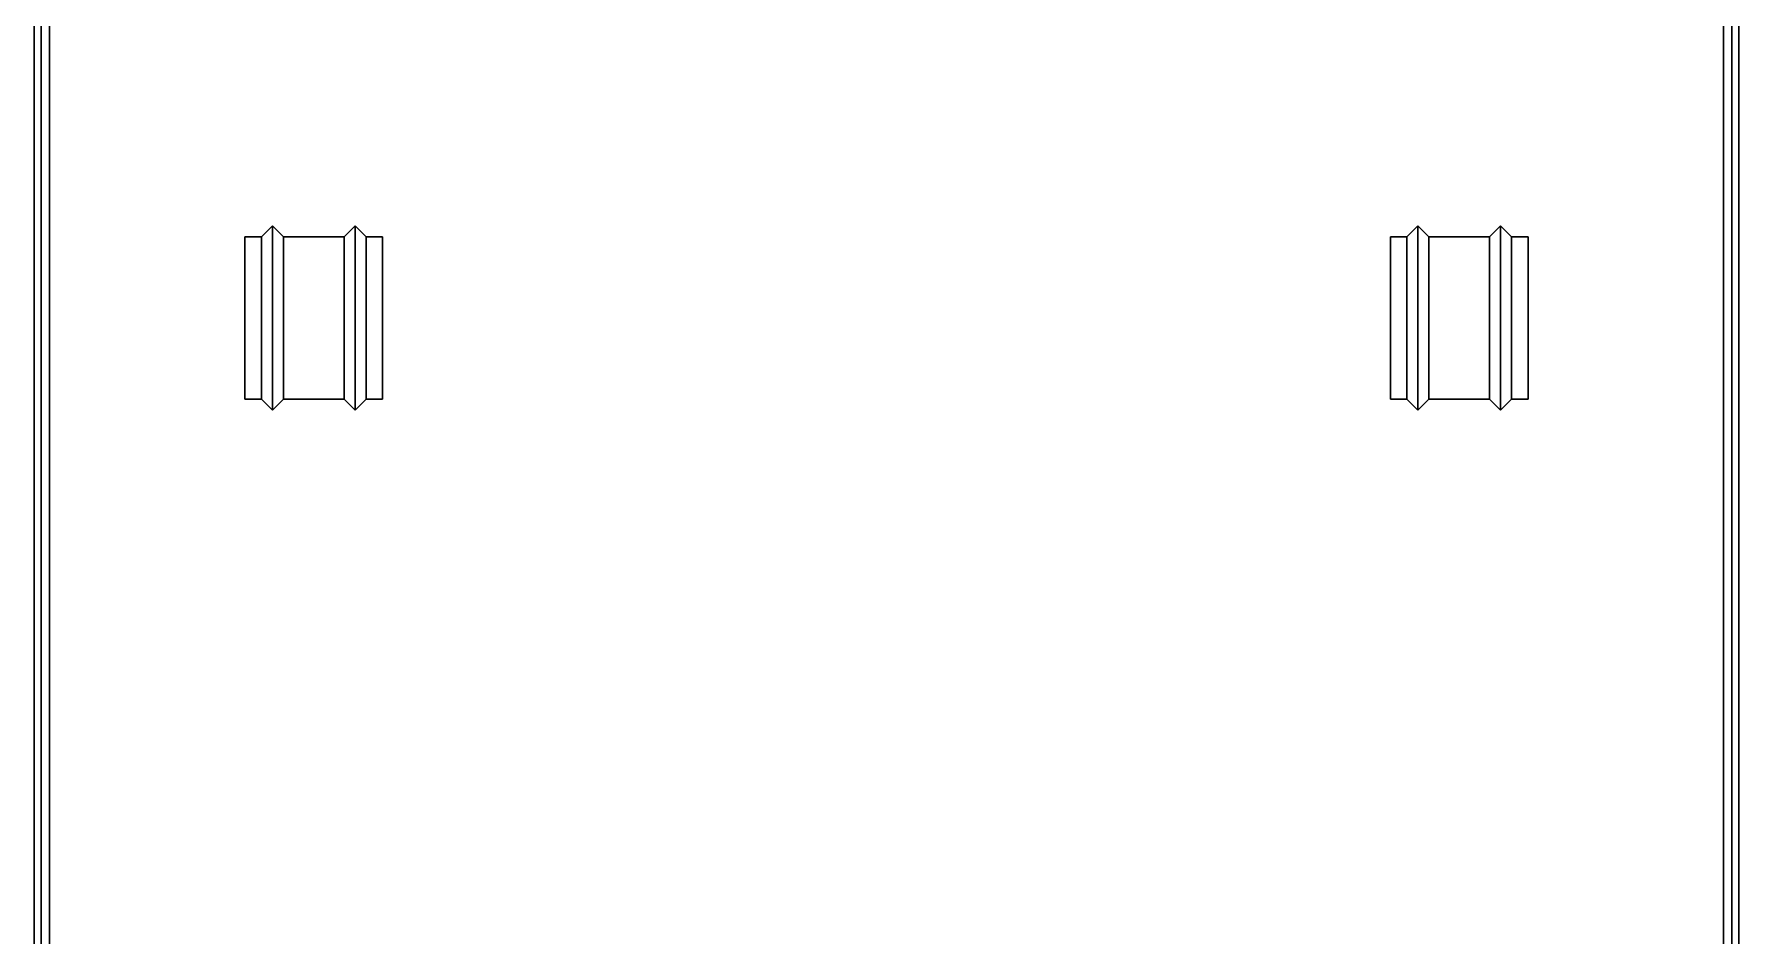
# Model space of a CAD drawing. Extents: x -3.1 to 3.1, y -9 to 10.
# Drawn here: x -3.1 to 3.1, y 0.62 to 3.9 of the extents above; entities that cross this region are included whole.
import ezdxf

# ---------------------------------------------------------------- set-up
doc = ezdxf.new("R2010")
doc.units = 0
doc.layers.get('0').update_dxf_attribs({"linetype": 'CONTINUOUS'})

msp = doc.modelspace()

# ---------------------------------------------------------------- linework, layer by layer
for points in [[(-3.07, 4.95, 0.51), (-3.096, 4.95, 0.495), (-3.096, -4.23, 0.605), (-3.07, -4.23, 0.62)], [(-3.096, 4.95, 0.495), (-3.096, 4.95, 0.465), (-3.096, -4.23, 0.575), (-3.096, -4.23, 0.605)], [(-3.096, 4.95, 0.465), (-3.07, 4.95, 0.45), (-3.07, -4.23, 0.56), (-3.096, -4.23, 0.575)], [(-3.07, 4.95, 0.45), (-3.04, 4.95, 0.45), (-3.04, -4.23, 0.56), (-3.07, -4.23, 0.56)], [(-3.04, 4.95, 0.51), (-3.07, 4.95, 0.51), (-3.07, -4.23, 0.62), (-3.04, -4.23, 0.62)], [(-3.04, 4.95), (-3.04, -4.23), (-3.04, -4.23, 0.56), (-3.04, 4.95, 0.45)], [(-3.04, 3.99, -0.68), (-3.04, -3.04, -0.68), (-3.04, -4.23), (-3.04, 4.95)], [(-3.04, 4.95, 0.56), (-3.04, 4.95, 0.51), (-3.04, -4.23, 0.62), (-3.04, -4.23, 0.67)], [(3.04, -4.23, 0.56), (3.04, -4.23), (3.04, 4.95), (3.04, 4.95, 0.45)], [(3.04, 4.95), (3.04, -4.23), (3.04, -3.04, -0.68), (3.04, 3.99, -0.68)], [(3.07, -4.23, 0.56), (3.04, -4.23, 0.56), (3.04, 4.95, 0.45), (3.07, 4.95, 0.45)], [(3.07, 4.95, 0.51), (3.04, 4.95, 0.51), (3.04, -4.23, 0.62), (3.07, -4.23, 0.62)], [(3.04, 4.95, 0.51), (3.04, 4.95, 0.56), (3.04, -4.23, 0.67), (3.04, -4.23, 0.62)], [(3.07, 4.95, 0.45), (3.096, 4.95, 0.465), (3.096, -4.23, 0.575), (3.07, -4.23, 0.56)], [(3.096, 4.95, 0.495), (3.07, 4.95, 0.51), (3.07, -4.23, 0.62), (3.096, -4.23, 0.605)], [(3.096, 4.95, 0.465), (3.096, 4.95, 0.495), (3.096, -4.23, 0.605), (3.096, -4.23, 0.575)], [(3.04, 3.99, -0.68), (3.04, -3.04, -0.68), (-3.04, -3.04, -0.68), (-3.04, 3.99, -0.68)], [(-2.33, 3.16, 0.5814), (-2.33, 2.5701, 0.5885), (-2.33, 2.5703, 0.6082), (-2.33, 3.1603, 0.6005)], [(-2.27, 3.1603, 0.6005), (-2.27, 3.16, 0.5814), (-2.33, 3.16, 0.5814), (-2.33, 3.1603, 0.6005)], [(-2.33, 3.1603, 0.6005), (-2.33, 2.5703, 0.6082), (-2.27, 2.5703, 0.6082), (-2.27, 3.1603, 0.6005)], [(-2.23, 3.2005, 0.62), (-2.27, 3.1603, 0.6005), (-2.27, 2.5703, 0.6082), (-2.23, 2.5306, 0.6288)], [(-2.23, 3.2, 0.581), (-2.27, 3.16, 0.5814), (-2.27, 3.1603, 0.6005), (-2.23, 3.2005, 0.62)], [(-2.19, 3.1603, 0.6005), (-2.23, 3.2005, 0.62), (-2.23, 2.5306, 0.6288), (-2.19, 2.5703, 0.6082)], [(-2.19, 3.16, 0.5814), (-2.23, 3.2, 0.581), (-2.23, 3.2005, 0.62), (-2.19, 3.1603, 0.6005)], [(-1.97, 3.1603, 0.6005), (-1.97, 3.16, 0.5814), (-2.19, 3.16, 0.5814), (-2.19, 3.1603, 0.6005)], [(-2.19, 3.1603, 0.6005), (-2.19, 2.5703, 0.6082), (-1.97, 2.5703, 0.6082), (-1.97, 3.1603, 0.6005)], [(-1.93, 3.2, 0.581), (-1.97, 3.16, 0.5814), (-1.97, 3.1603, 0.6005), (-1.93, 3.2005, 0.62)], [(-1.93, 3.2005, 0.62), (-1.97, 3.1603, 0.6005), (-1.97, 2.5703, 0.6082), (-1.93, 2.5306, 0.6288)], [(-1.89, 3.16, 0.5814), (-1.93, 3.2, 0.581), (-1.93, 3.2005, 0.62), (-1.89, 3.1603, 0.6005)], [(-1.89, 3.1603, 0.6005), (-1.93, 3.2005, 0.62), (-1.93, 2.5306, 0.6288), (-1.89, 2.5703, 0.6082)], [(-1.83, 3.1603, 0.6005), (-1.83, 3.16, 0.5814), (-1.89, 3.16, 0.5814), (-1.89, 3.1603, 0.6005)], [(-1.89, 3.1603, 0.6005), (-1.89, 2.5703, 0.6082), (-1.83, 2.5703, 0.6082), (-1.83, 3.1603, 0.6005)], [(-1.83, 2.5703, 0.6082), (-1.83, 2.5701, 0.5885), (-1.83, 3.16, 0.5814), (-1.83, 3.1603, 0.6005)], [(1.89, 3.1603, 0.6005), (1.89, 3.16, 0.5814), (1.83, 3.16, 0.5814), (1.83, 3.1603, 0.6005)], [(1.83, 3.16, 0.5814), (1.83, 2.5701, 0.5885), (1.83, 2.5703, 0.6082), (1.83, 3.1603, 0.6005)], [(1.83, 3.1603, 0.6005), (1.83, 2.5703, 0.6082), (1.89, 2.5703, 0.6082), (1.89, 3.1603, 0.6005)], [(1.93, 3.2, 0.581), (1.89, 3.16, 0.5814), (1.89, 3.1603, 0.6005), (1.93, 3.2005, 0.62)], [(1.93, 3.2005, 0.62), (1.89, 3.1603, 0.6005), (1.89, 2.5703, 0.6082), (1.93, 2.5306, 0.6288)], [(1.97, 3.16, 0.5814), (1.93, 3.2, 0.581), (1.93, 3.2005, 0.62), (1.97, 3.1603, 0.6005)], [(1.97, 3.1603, 0.6005), (1.93, 3.2005, 0.62), (1.93, 2.5306, 0.6288), (1.97, 2.5703, 0.6082)], [(2.19, 3.1603, 0.6005), (2.19, 3.16, 0.5814), (1.97, 3.16, 0.5814), (1.97, 3.1603, 0.6005)], [(1.97, 3.1603, 0.6005), (1.97, 2.5703, 0.6082), (2.19, 2.5703, 0.6082), (2.19, 3.1603, 0.6005)], [(2.23, 3.2, 0.581), (2.19, 3.16, 0.5814), (2.19, 3.1603, 0.6005), (2.23, 3.2005, 0.62)], [(2.23, 3.2005, 0.62), (2.19, 3.1603, 0.6005), (2.19, 2.5703, 0.6082), (2.23, 2.5306, 0.6288)], [(2.27, 3.16, 0.5814), (2.23, 3.2, 0.581), (2.23, 3.2005, 0.62), (2.27, 3.1603, 0.6005)], [(2.27, 3.1603, 0.6005), (2.23, 3.2005, 0.62), (2.23, 2.5306, 0.6288), (2.27, 2.5703, 0.6082)], [(2.33, 3.1603, 0.6005), (2.33, 3.16, 0.5814), (2.27, 3.16, 0.5814), (2.27, 3.1603, 0.6005)], [(2.27, 3.1603, 0.6005), (2.27, 2.5703, 0.6082), (2.33, 2.5703, 0.6082), (2.33, 3.1603, 0.6005)], [(2.33, 2.5703, 0.6082), (2.33, 2.5701, 0.5885), (2.33, 3.16, 0.5814), (2.33, 3.1603, 0.6005)], [(-2.33, 2.5703, 0.6082), (-2.33, 2.5701, 0.5885), (-2.27, 2.5701, 0.5885), (-2.27, 2.5703, 0.6082)], [(-2.27, 2.5701, 0.5885), (-2.23, 2.5301, 0.589), (-2.23, 2.5306, 0.6288), (-2.27, 2.5703, 0.6082)], [(-2.23, 2.5301, 0.589), (-2.19, 2.5701, 0.5885), (-2.19, 2.5703, 0.6082), (-2.23, 2.5306, 0.6288)], [(-2.19, 2.5703, 0.6082), (-2.19, 2.5701, 0.5885), (-1.97, 2.5701, 0.5885), (-1.97, 2.5703, 0.6082)], [(-1.97, 2.5701, 0.5885), (-1.93, 2.5301, 0.589), (-1.93, 2.5306, 0.6288), (-1.97, 2.5703, 0.6082)], [(-1.93, 2.5301, 0.589), (-1.89, 2.5701, 0.5885), (-1.89, 2.5703, 0.6082), (-1.93, 2.5306, 0.6288)], [(-1.89, 2.5703, 0.6082), (-1.89, 2.5701, 0.5885), (-1.83, 2.5701, 0.5885), (-1.83, 2.5703, 0.6082)], [(1.83, 2.5703, 0.6082), (1.83, 2.5701, 0.5885), (1.89, 2.5701, 0.5885), (1.89, 2.5703, 0.6082)], [(1.89, 2.5701, 0.5885), (1.93, 2.5301, 0.589), (1.93, 2.5306, 0.6288), (1.89, 2.5703, 0.6082)], [(1.93, 2.5301, 0.589), (1.97, 2.5701, 0.5885), (1.97, 2.5703, 0.6082), (1.93, 2.5306, 0.6288)], [(1.97, 2.5703, 0.6082), (1.97, 2.5701, 0.5885), (2.19, 2.5701, 0.5885), (2.19, 2.5703, 0.6082)], [(2.19, 2.5701, 0.5885), (2.23, 2.5301, 0.589), (2.23, 2.5306, 0.6288), (2.19, 2.5703, 0.6082)], [(2.23, 2.5301, 0.589), (2.27, 2.5701, 0.5885), (2.27, 2.5703, 0.6082), (2.23, 2.5306, 0.6288)], [(2.27, 2.5703, 0.6082), (2.27, 2.5701, 0.5885), (2.33, 2.5701, 0.5885), (2.33, 2.5703, 0.6082)]]:
    msp.add_3dface(points)

doc.saveas('drawing.dxf')
